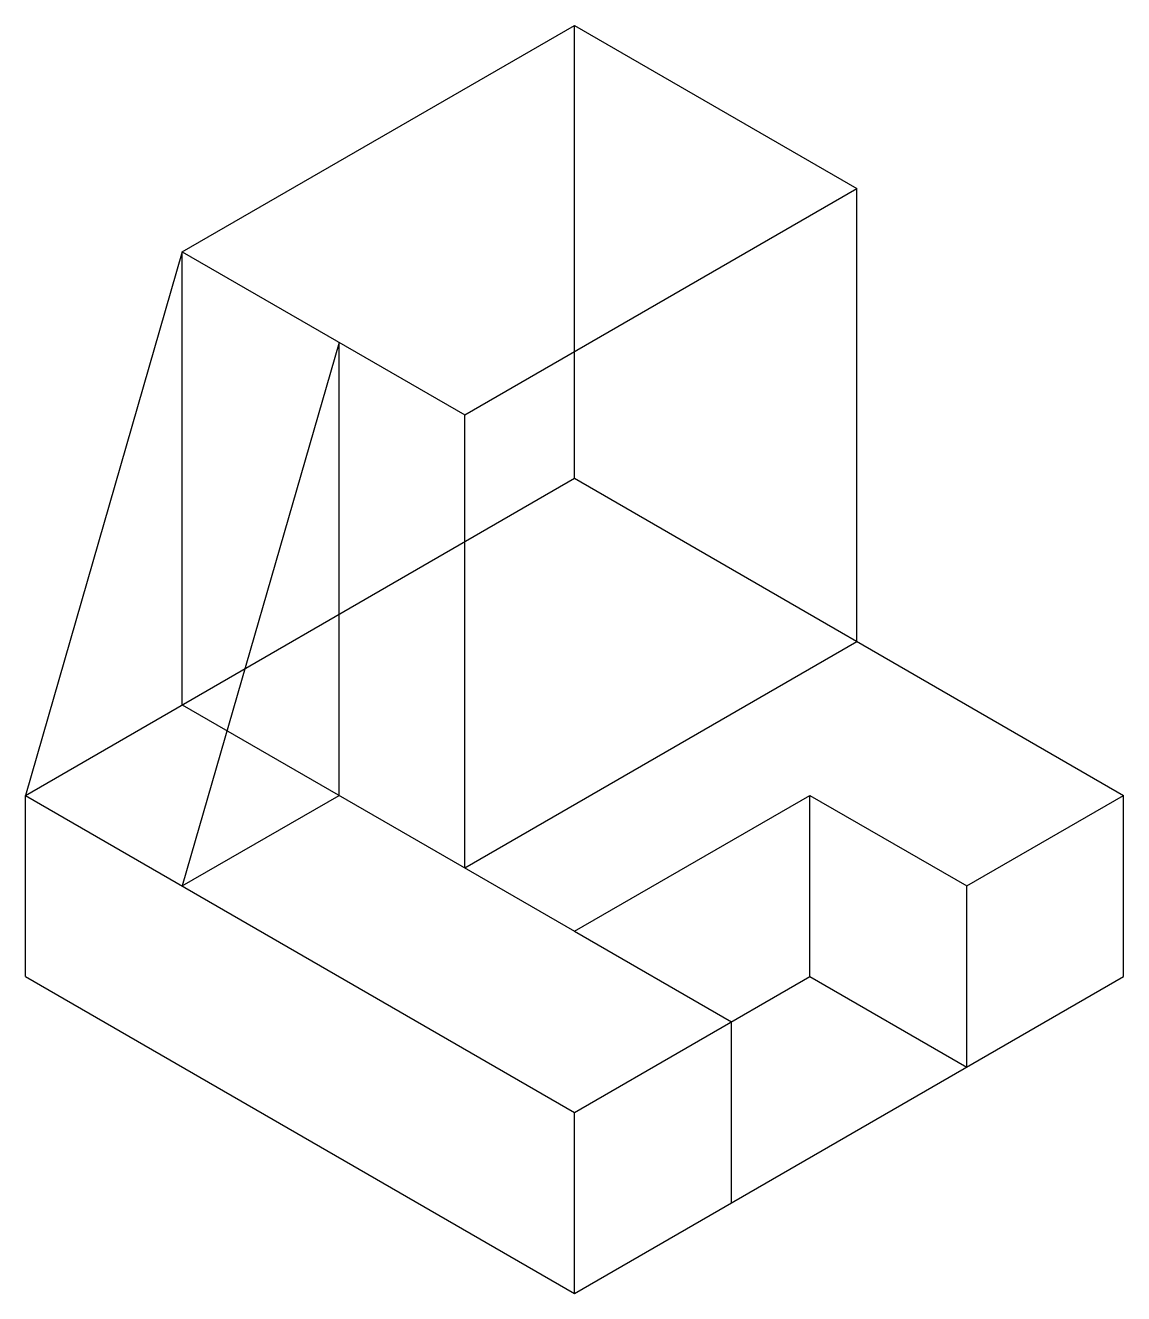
# Model space of a CAD drawing. Header units: inches. Extents: x 17.3 to 47.6, y 6.2 to 41.2.
import ezdxf

# ---------------------------------------------------------------- set-up
doc = ezdxf.new("R2010")
doc.units = ezdxf.units.IN
doc.header["$MEASUREMENT"] = 0

msp = doc.modelspace()

# ---------------------------------------------------------------- linework, layer by layer
for p, q in [((21.651, 35), (32.476, 41.25)), ((32.476, 28.75), (32.476, 41.25)), ((32.476, 41.25), (40.27, 36.75)), ((29.445, 30.5), (40.27, 36.75)), ((40.27, 24.25), (40.27, 36.75)), ((21.651, 35), (17.321, 20)), ((21.651, 22.5), (21.651, 35)), ((21.651, 35), (29.445, 30.5)), ((25.981, 32.5), (21.651, 17.5)), ((25.981, 20), (25.981, 32.5)), ((29.445, 18), (29.445, 30.5)), ((17.321, 20), (32.476, 28.75)), ((32.476, 28.75), (47.631, 20)), ((29.445, 18), (40.27, 24.25)), ((21.651, 22.5), (32.476, 16.25)), ((17.321, 20), (32.476, 11.25)), ((17.321, 15), (17.321, 20)), ((21.651, 17.5), (25.981, 20)), ((32.476, 16.25), (38.971, 20)), ((38.971, 20), (43.301, 17.5)), ((38.971, 15), (38.971, 20)), ((43.301, 17.5), (47.631, 20)), ((47.631, 15), (47.631, 20)), ((43.301, 12.5), (43.301, 17.5)), ((32.476, 16.25), (36.806, 13.75)), ((17.321, 15), (32.476, 6.25)), ((32.476, 6.25), (47.631, 15)), ((32.476, 11.25), (38.971, 15)), ((38.971, 15), (43.301, 12.5)), ((36.806, 8.75), (36.806, 13.75)), ((32.476, 6.25), (32.476, 11.25))]:
    msp.add_line(p, q)

doc.saveas('drawing.dxf')
